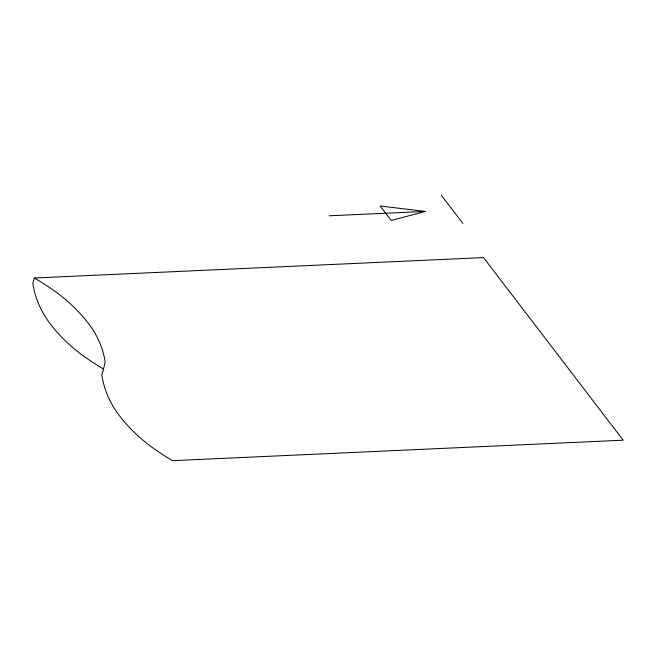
<?xml version="1.0" encoding="UTF-8"?>
<svg xmlns="http://www.w3.org/2000/svg" width="656" height="656" viewBox="0 0 656 656"><rect width="100%" height="100%" fill="white"/><g stroke="black" fill="none" stroke-linecap="round" stroke-linejoin="round"><path stroke-width="0.98" d="M103.533 369.057L105.181 362.112A120.983 97.629 -4.7 0 0 88.576 323.621A189.486 152.905 -4.7 0 0 53.94 290.592A286.262 231.002 -4.7 0 0 34.366 278.005L32.8 283.22A128.469 103.664 -4.7 0 0 50.438 324.097A189.486 152.905 -4.7 0 0 85.067 357.126A286.262 231.002 -4.7 0 0 103.533 369.057L101.795 374.838A128.469 103.664 -4.7 0 0 119.433 415.707A189.486 152.905 -4.7 0 0 154.07 448.737A286.262 231.002 -4.7 0 0 172.528 460.668L623.2 440.192L483.521 257.595L34.366 278.005M425.359 211.429L391.238 220.457L380.177 206L425.359 211.429L329.246 215.791M441.381 195.332L462.89 223.442"/></g></svg>
